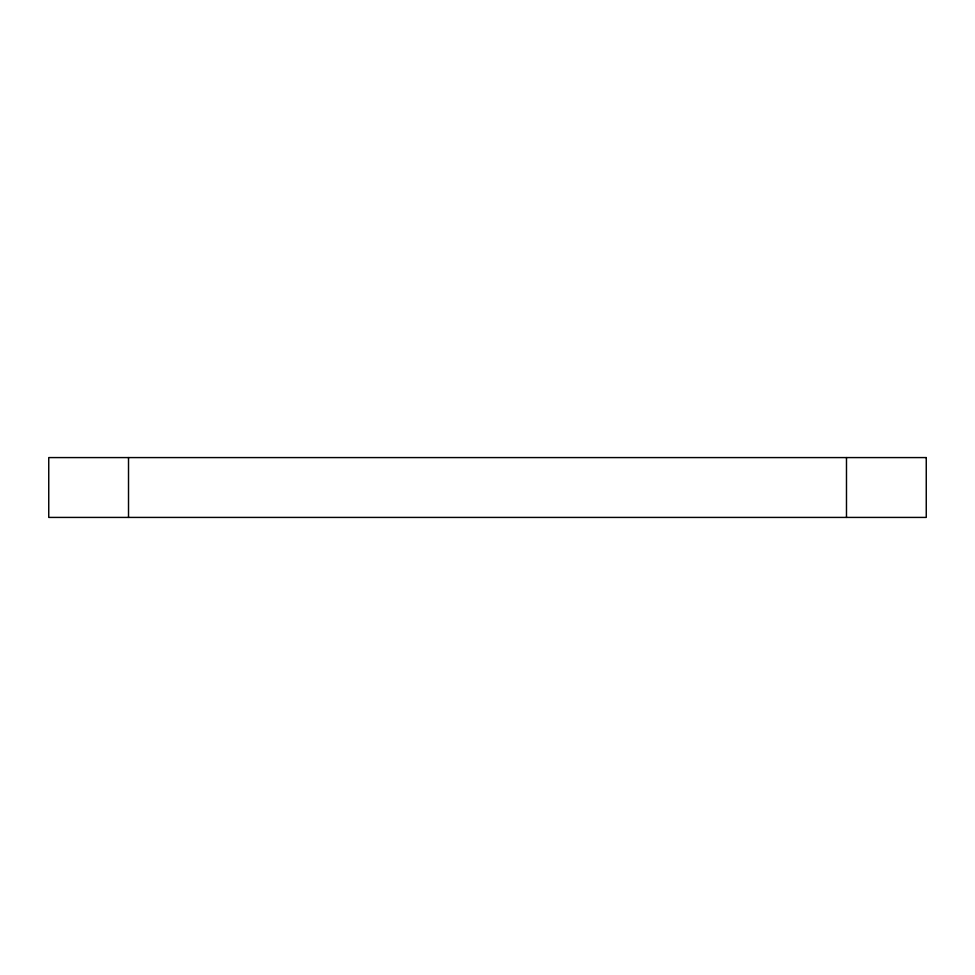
<?xml version="1.0" encoding="UTF-8"?>
<svg xmlns="http://www.w3.org/2000/svg" width="975" height="975" viewBox="0 0 975 975"><rect width="100%" height="100%" fill="white"/><g stroke="black" fill="none" stroke-linecap="round" stroke-linejoin="round"><path stroke-width="1.46" d="M846.483 457.58L846.483 517.42M128.517 457.58L128.517 517.42M926.25 457.58L48.75 457.58L48.75 517.42L926.25 517.42L926.25 457.58"/></g></svg>
